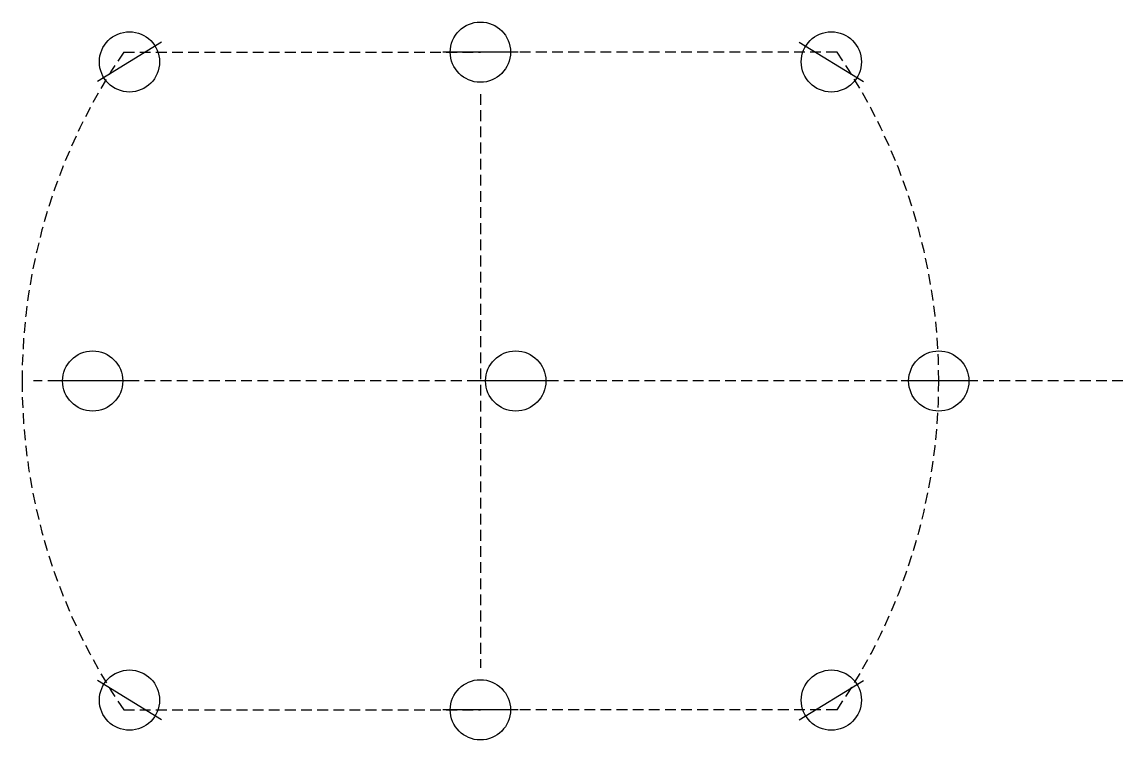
# Model space of a CAD drawing. Header units: millimetres. Extents: x -96.7 to -45.5, y -35 to -1.7.
import ezdxf

# ---------------------------------------------------------------- set-up
doc = ezdxf.new("R2010")
doc.units = ezdxf.units.MM
doc.linetypes.add('DASHED', pattern=[0.75, 0.5, -0.25])
doc.layers.get('0').update_dxf_attribs({"linetype": 'CONTINUOUS'})

msp = doc.modelspace()

# ---------------------------------------------------------------- linework, layer by layer
for p, q in [((-90.231, -2.59), (-93.214, -4.42)), ((-73.654, -3.053), (-77.154, -3.053)), ((-60.576, -2.59), (-57.593, -4.42)), ((-91.683, -18.334), (-95.183, -18.334)), ((-72.011, -18.334), (-75.511, -18.334)), ((-52.34, -18.334), (-55.84, -18.334)), ((-90.231, -34.079), (-93.214, -32.248)), ((-60.576, -34.079), (-57.593, -32.248)), ((-73.654, -33.615), (-77.154, -33.615))]:
    msp.add_line(p, q)
at = {"linetype": 'DASHED'}
for p, q in [((-91.989, -3.053), (-75.404, -3.053)), ((-58.818, -3.053), (-75.404, -3.053)), ((-75.404, -5.006), (-75.404, -31.662)), ((-45.524, -18.334), (-96.183, -18.334)), ((-91.989, -33.615), (-75.404, -33.615)), ((-58.818, -33.615), (-75.404, -33.615))]:
    msp.add_line(p, q, dxfattribs=at)
for centre in [(-75.404, -3.053), (-91.722, -3.505), (-59.085, -3.505), (-93.433, -18.334), (-73.761, -18.334), (-54.09, -18.334), (-91.722, -33.164), (-75.404, -33.615), (-59.085, -33.164)]:
    msp.add_circle(centre, 1.4)
for centre, start, end in [((-69.658, -18.334), 145.6167, 180), ((-81.149, -18.334), 0, 34.3833), ((-69.658, -18.334), 180, 214.3833), ((-81.149, -18.334), -34.3833, 0)]:
    msp.add_arc(centre, 27.059, start, end, dxfattribs=at)

doc.saveas('drawing.dxf')
